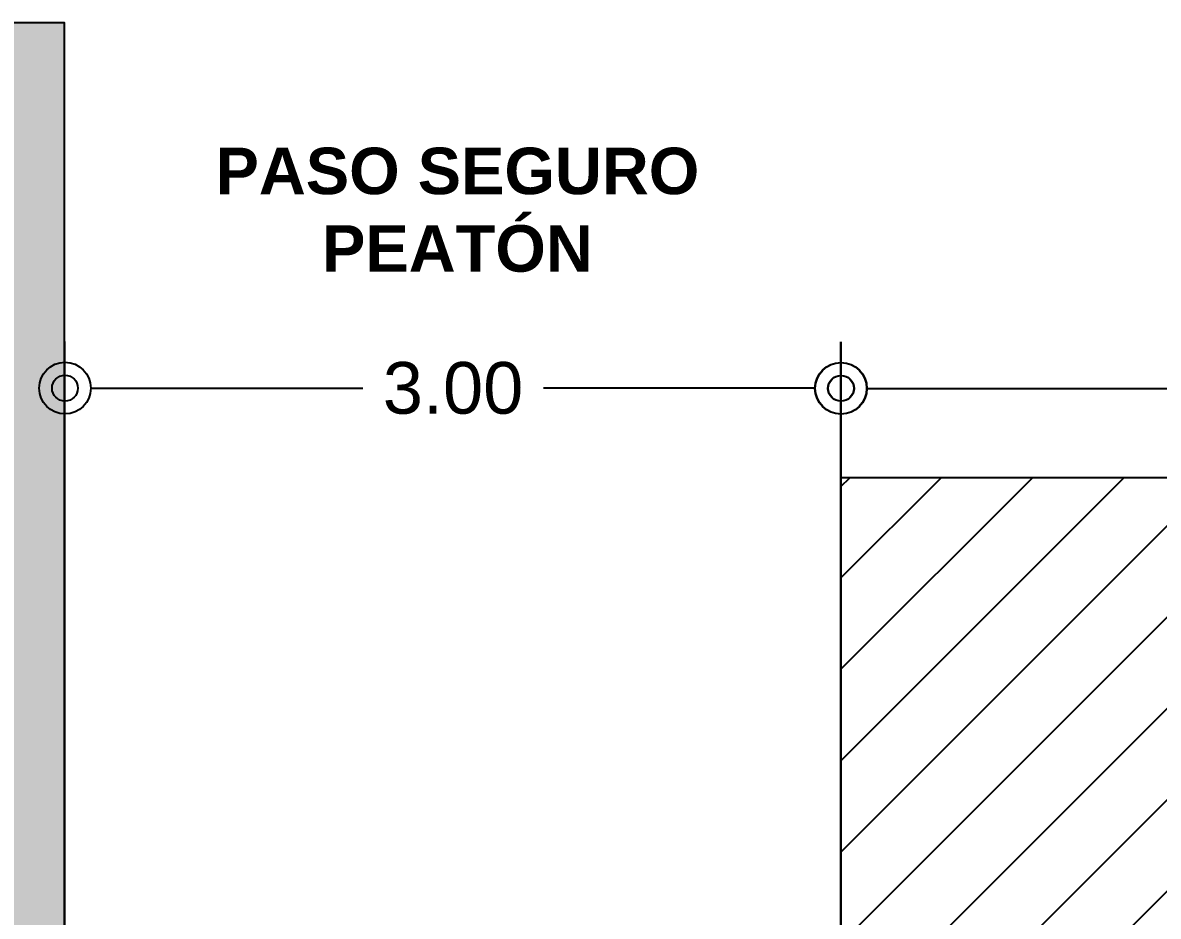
# Model space of a CAD drawing. Header units: metres. Extents: x 668617 to 675126, y 2286318 to 2293677.
# Drawn here: x 672133.741 to 672138.136, y 2287825.188 to 2287828.647 of the extents above; entities that cross this region are included whole.
import ezdxf

# ---------------------------------------------------------------- set-up
doc = ezdxf.new("R2010")
doc.units = ezdxf.units.M
doc.header["$MEASUREMENT"] = 0
doc.layers.add('DMTG_SECCIONES_VIALES', color=250, linetype='Continuous')
doc.styles.get("Standard").update_dxf_attribs({"font": 'arial.ttf'})
doc.dimstyles.get("Standard").update_dxf_attribs({"dimtxt": 0.18, "dimasz": 0.18, "dimexe": 0.18, "dimexo": 0.0625, "dimgap": 0.09, "dimtad": 0, "dimtih": 1, "dimtoh": 1, "dimdec": 4, "dimzin": 0, "dimdsep": 46, "dimtxsty": 'Standard', "dimcen": 0.09, "dimadec": 0, "dimazin": 0, "dimtfac": 1, "dimtdec": 4, "dimtofl": 0, "dimtmove": 0, "dimatfit": 3, "dimfxl": 1, "dimtolj": 1, "dimtzin": 0, "dimarcsym": 0})

# ---------------------------------------------------------------- blocks, each defined once
blk = doc.blocks.new('_Origin2')
at = {"color": 0, "linetype": 'ByBlock', "lineweight": -2}
blk.add_line((-0.5, 0), (-1, 0), dxfattribs=at)
for radius in [0.5, 0.25]:
    blk.add_circle((0, 0), radius, dxfattribs=at)
blk = doc.blocks.new('*D419')
at = {"layer": 'Defpoints', "color": 0, "transparency": 16777216}
for p in [(672136.9071, 2287827.2317), (672136.9071, 2287822.8004), (672142.9035, 2287822.6467)]:
    blk.add_point(p, dxfattribs=at)
at = {"layer": 'DMTG_SECCIONES_VIALES', "color": 30, "lineweight": -2, "transparency": 16777216}
for p, q in [((672136.9071, 2287822.8629), (672136.9071, 2287827.4117)), ((672142.9035, 2287822.7092), (672142.9035, 2287827.4117)), ((672137.1071, 2287827.2317), (672139.8024, 2287827.2317)), ((672142.7035, 2287827.2317), (672140.5023, 2287827.2317))]:
    blk.add_line(p, q, dxfattribs=at)
at = {"layer": 'DMTG_SECCIONES_VIALES', "color": 30, "lineweight": -2, "transparency": 16777216, "xscale": 0.2, "yscale": 0.2, "zscale": 0.2, "rotation": 180}
blk.add_blockref('_Origin2', (672136.9071, 2287827.2317), dxfattribs=at)
at = {"layer": 'DMTG_SECCIONES_VIALES', "color": 30, "lineweight": -2, "transparency": 16777216, "xscale": 0.2, "yscale": 0.2, "zscale": 0.2}
blk.add_blockref('_Origin2', (672142.9035, 2287827.2317), dxfattribs=at)
at = {"layer": 'DMTG_SECCIONES_VIALES', "color": 30, "transparency": 16777216, "insert": (672140.1524, 2287827.2317), "char_height": 0.2, "attachment_point": 5}
blk.add_mtext('\\A1;6.50', dxfattribs=at)
blk = doc.blocks.new('*D459')
at = {"layer": 'Defpoints', "color": 0, "transparency": 16777216}
for p in [(672133.9048, 2287827.2325), (672133.9035, 2287822.7967), (672136.9071, 2287822.7959)]:
    blk.add_point(p, dxfattribs=at)
at = {"layer": 'DMTG_SECCIONES_VIALES', "color": 30, "lineweight": -2, "transparency": 16777216}
for p, q in [((672133.9036, 2287822.8592), (672133.9048, 2287827.4125)), ((672136.9072, 2287822.8584), (672136.9084, 2287827.4117)), ((672134.1048, 2287827.2325), (672135.0572, 2287827.2322)), ((672136.7084, 2287827.2318), (672135.7559, 2287827.232))]:
    blk.add_line(p, q, dxfattribs=at)
at = {"layer": 'DMTG_SECCIONES_VIALES', "color": 30, "lineweight": -2, "transparency": 16777216, "xscale": 0.2, "yscale": 0.2, "zscale": 0.2}
for p, rotation in [((672133.9048, 2287827.2325), 179.9842999250262), ((672136.9084, 2287827.2317), 359.9842999250262)]:
    blk.add_blockref('_Origin2', p, dxfattribs=dict(at, rotation=rotation))
at = {"layer": 'DMTG_SECCIONES_VIALES', "color": 30, "transparency": 16777216, "insert": (672135.4066, 2287827.2321), "char_height": 0.2, "attachment_point": 5}
blk.add_mtext('\\A1;3.00', dxfattribs=at)

msp = doc.modelspace()

# ---------------------------------------------------------------- hatches: boundary and pattern name
at = {"layer": 'DMTG_SECCIONES_VIALES'}
h = msp.add_hatch(color=254, dxfattribs=at)
h.dxf.hatch_style = 1
h.paths.add_polyline_path([(672128.90355, 2287822.79673), (672133.90355, 2287822.79673), (672133.90355, 2287828.64673), (672128.90355, 2287828.64673)])
at = {"layer": 'DMTG_SECCIONES_VIALES', "ltscale": 2}
h = msp.add_hatch(dxfattribs=at)
h.set_pattern_fill('ANSI31', color=30, scale=2)
h.set_pattern_definition([(45, (0, -98.19477), (-0.176776695297, 0.176776695297), [])])
edge = h.paths.add_edge_path()
edge.add_line((672142.90355, 2287822.64591), (672142.90355, 2287826.88596))
edge.add_line((672142.90355, 2287826.88596), (672136.90714, 2287826.88596))
edge.add_line((672136.90714, 2287826.88596), (672136.90714, 2287822.79673))
edge.add_line((672136.90714, 2287822.79673), (672139.40355, 2287822.79673))
edge.add_line((672139.40355, 2287822.79673), (672139.40355, 2287822.64673))
edge.add_line((672139.40355, 2287822.64673), (672143.21844, 2287822.64673))

# ---------------------------------------------------------------- linework, layer by layer
at = {"layer": 'DMTG_SECCIONES_VIALES'}
msp.add_lwpolyline([(672133.90355, 2287822.54673), (672133.90355, 2287828.64673), (672128.90355, 2287828.64673), (672128.90355, 2287822.79673), (672133.90355, 2287822.79673)], dxfattribs=at)
at = {"layer": 'DMTG_SECCIONES_VIALES', "color": 30}
msp.add_lwpolyline([(672142.90355, 2287822.64591), (672142.90355, 2287826.88596), (672136.90714, 2287826.88596), (672136.90714, 2287822.79673), (672139.40355, 2287822.79673), (672139.40355, 2287822.64673), (672143.21844, 2287822.64673)], dxfattribs=at)

# ---------------------------------------------------------------- texts
at = {"layer": 'DMTG_SECCIONES_VIALES', "color": 30, "insert": (672137.236, 2287828.16316), "char_height": 0.18, "attachment_point": 3}
msp.add_mtext_dynamic_manual_height_columns('\\pxqc;{\\fArial|b1|i0|c0|p34;PASO SEGURO \\PPEATÓN}', width=3.6251352, gutter_width=1, heights=[1.62792], dxfattribs=at)

# ---------------------------------------------------------------- dimensions: what is measured, and where the dimension line sits
at = {"layer": 'DMTG_SECCIONES_VIALES'}
dim = msp.add_aligned_dim(p1=(672136.90714, 2287822.79591), p2=(672133.90355, 2287822.79673), distance=-4.43579, dimstyle='Standard', override={"dimtxt": 0.2, "dimasz": 0.2, "dimdec": 2, "dimblk1": 'Origin2', "dimblk2": 'Origin2', "dimsah": 1, "dimclrd": 30, "dimclre": 30, "dimclrt": 30}, dxfattribs=at)
dim.commit()
dim.dimension.update_dxf_attribs({"geometry": '*D459', "text_midpoint": (672135.40656, 2287827.23211)})
dim = msp.add_linear_dim(base=(672136.90714, 2287827.23171), p1=(672142.90355, 2287822.64673), p2=(672136.90714, 2287822.80036), text='6.50', dimstyle='Standard', override={"dimtxt": 0.2, "dimasz": 0.2, "dimdec": 2, "dimblk1": 'Origin2', "dimblk2": 'Origin2', "dimsah": 1, "dimclrd": 30, "dimclre": 30, "dimclrt": 30}, dxfattribs=at)
dim.commit()
dim.dimension.update_dxf_attribs({"geometry": '*D419', "text_midpoint": (672140.15237, 2287827.23171), "dimtype": 160})

doc.saveas('drawing.dxf')
